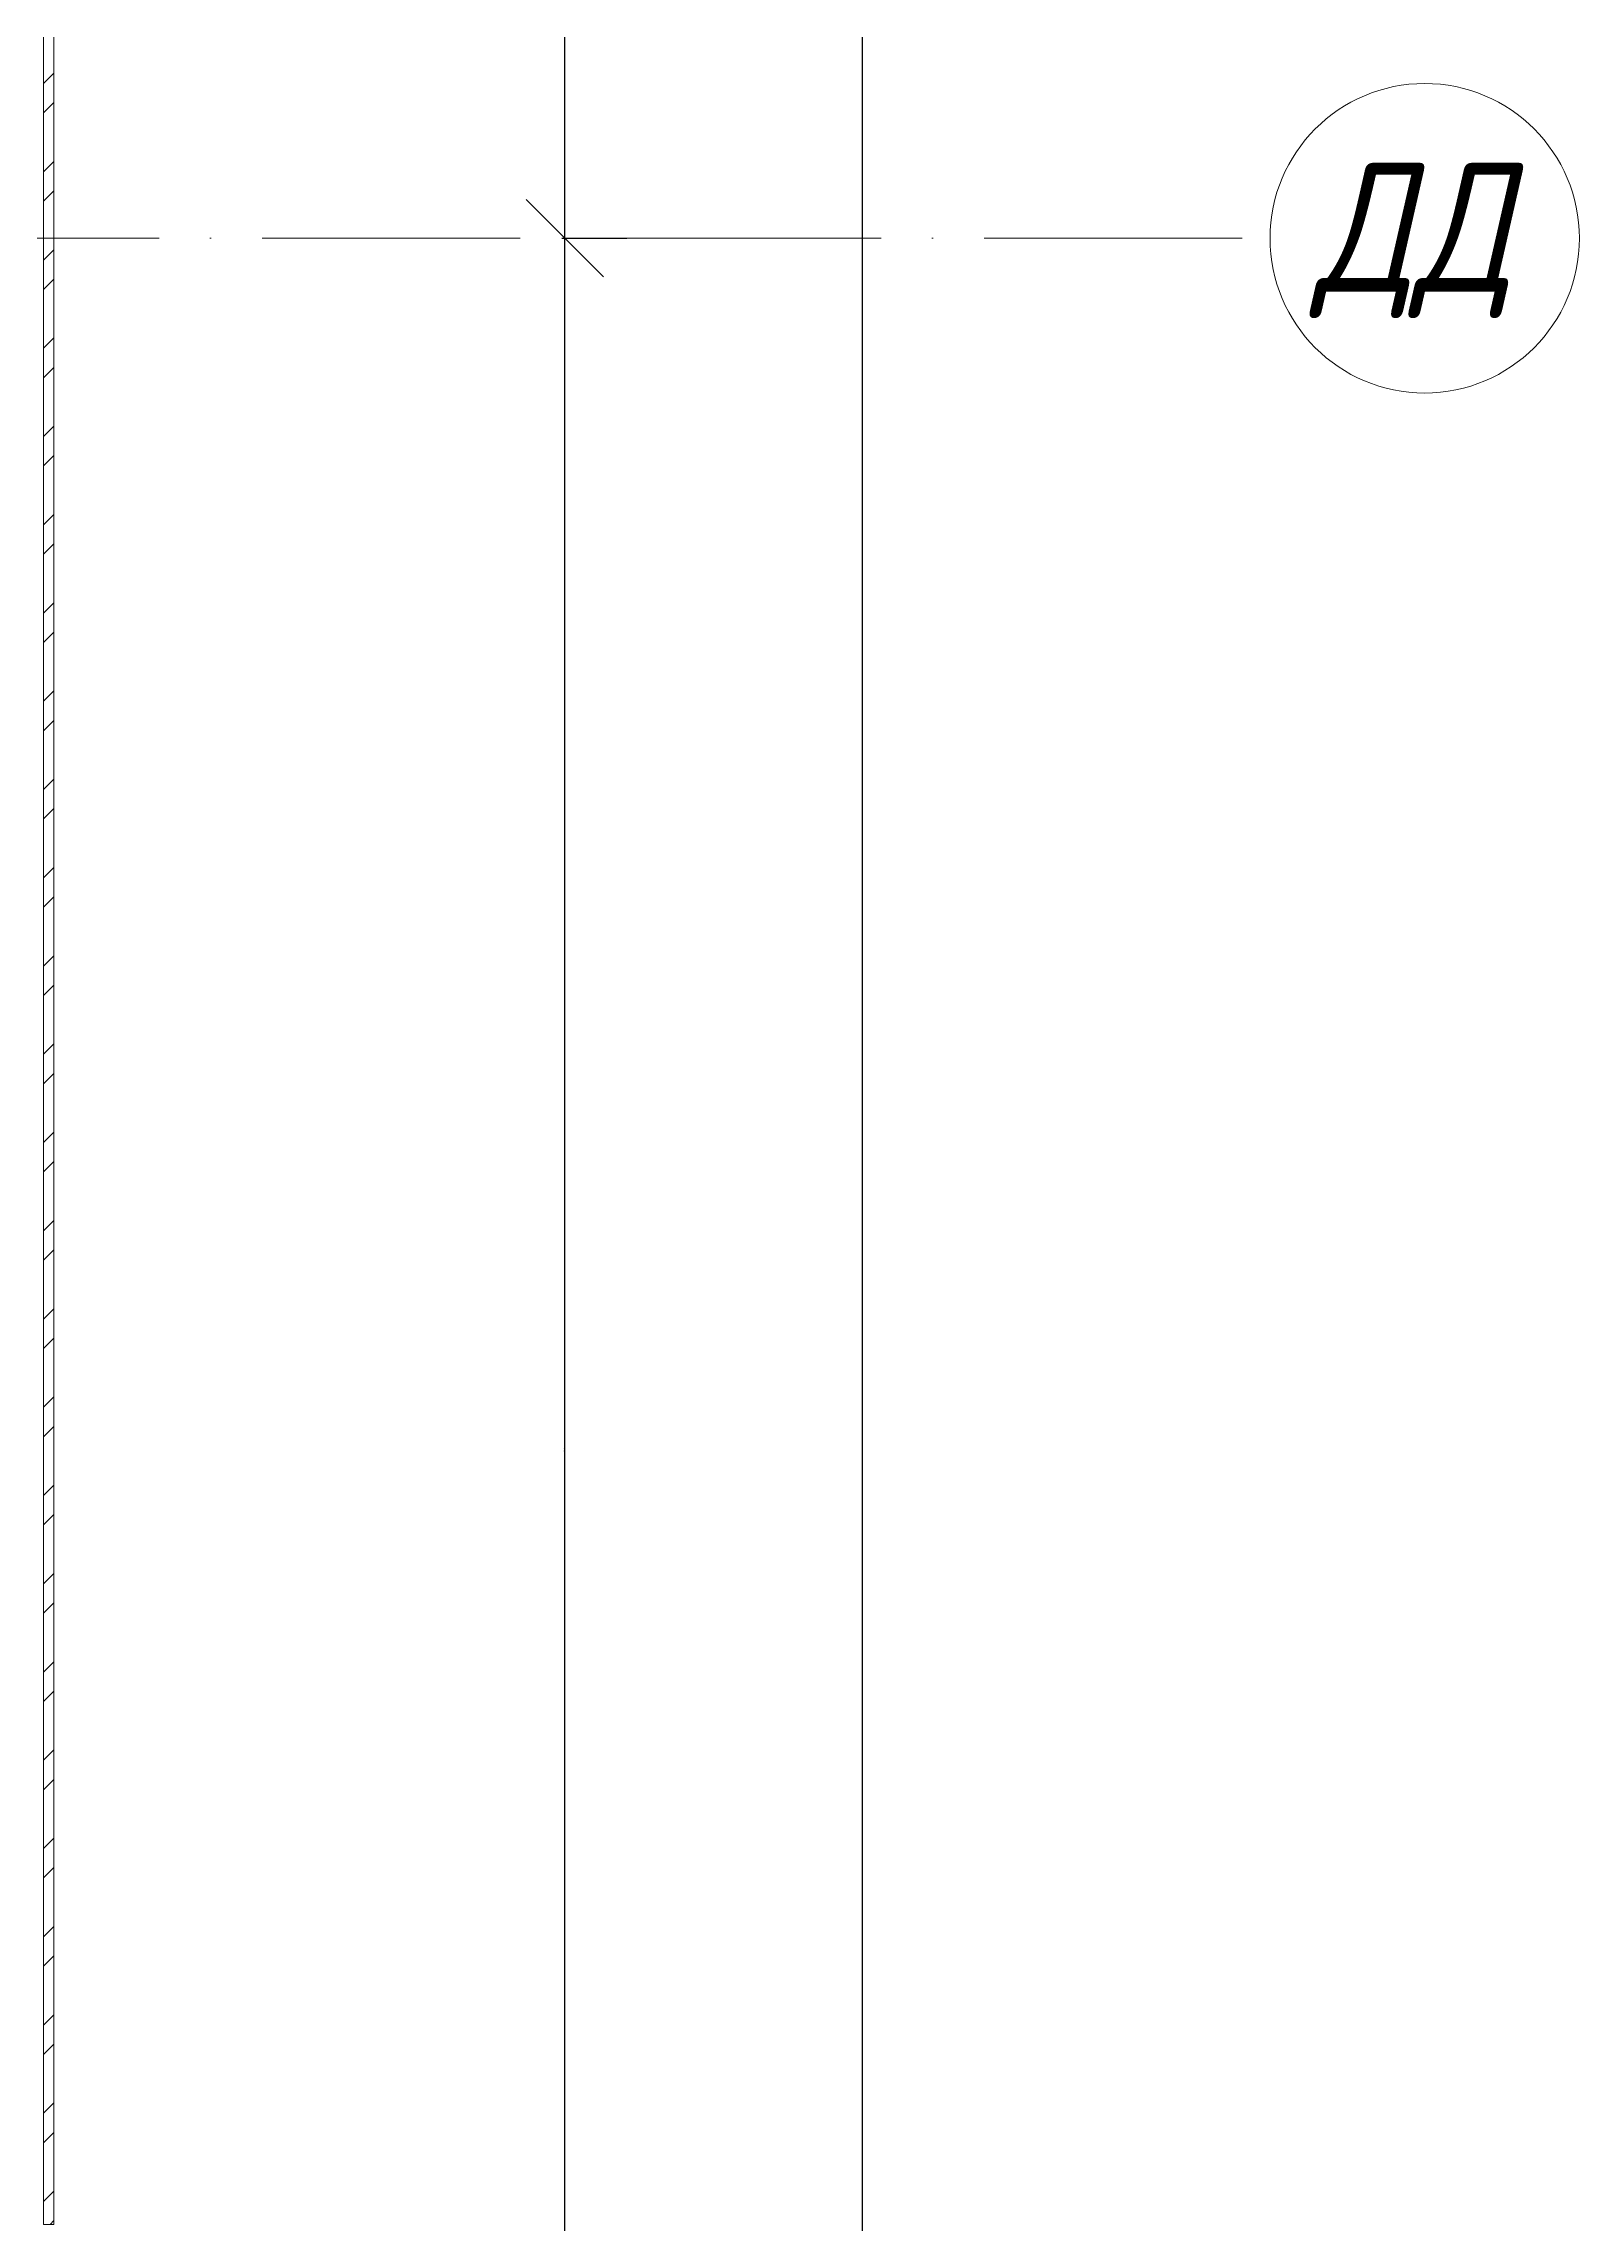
# Model space of a CAD drawing. Header units: millimetres. Extents: x -213536 to 1564669, y -45299 to 942238.
# Drawn here: x 532996 to 535974, y 494802 to 499030 of the extents above; entities that cross this region are included whole.
import ezdxf

# ---------------------------------------------------------------- set-up
doc = ezdxf.new("R2010")
doc.units = ezdxf.units.MM
doc.linetypes.add('50_200_ШТРИХ_1Т_ш5_п1_п1_', pattern=[700, 500, -100, 0, -100])
for name, color, linetype, lineweight in [('0-1', 7, 'Continuous', 5), ('3) ЖБ 4м', 3, 'Continuous', 30), ('Оси', 7, 'Continuous', 9), ('Оси-1', 7, 'Continuous', 20), ('Оси-2', 7, '50_200_ШТРИХ_1Т_ш5_п1_п1_', 9), ('Размеры', 7, 'Continuous', 15), ('Стены-1', 7, 'Continuous', 13), ('Штриховка разреза-1', 7, 'Continuous', 9)]:
    doc.layers.add(name, color=color, linetype=linetype, lineweight=lineweight)
doc.styles.add('ISOCPEUR_I_1', font='isocpeui.ttf', dxfattribs={"width": 0.85, "height": 2.5})
doc.styles.add('ISOCPEUR_I_5', font='isocpeui.ttf', dxfattribs={"width": 0.85, "height": 2.1})
doc.dimstyles.new('ISO-2_5_0_9К', dxfattribs={"dimscale": 304.8, "dimtxt": 248.995294, "dimasz": 0.492126, "dimexe": 0.393701, "dimexo": 0.328084, "dimgap": 0, "dimtad": 1, "dimdec": 0, "dimzin": 0, "dimdsep": 46, "dimtxsty": 'ISOCPEUR_I_1', "dimblk1": 'OBLIQUE', "dimblk2": 'OBLIQUE', "dimsah": 1, "dimcen": 0.09, "dimdle": 0.393701, "dimazin": 0, "dimtfac": 1, "dimtdec": 4, "dimtix": 1, "dimtmove": 0, "dimatfit": 3, "dimfxl": 1, "dimtvp": 1, "dimtolj": 1, "dimtzin": 0, "dimarcsym": 2})

# ---------------------------------------------------------------- blocks, each defined once
blk = doc.blocks.new('Ось сетки - Круг_Ø6_00__ISO-2_5_0_9K_-16731441-АИ2_03_План отделки стен 3-го этажа _Часть 1_')
at = {"layer": 'Оси-1'}
blk.add_circle((0, 0), 3, dxfattribs=at)
blk = doc.blocks.new('_Oblique')
at = {"color": 0, "linetype": 'ByBlock', "lineweight": -2}
blk.add_line((-0.5, -0.5), (0.5, 0.5), dxfattribs=at)
blk = doc.blocks.new('*D3978')
at = {"layer": 'Defpoints', "color": 0, "lineweight": 30, "transparency": 16777216}
for p in [(533901, 498652.4), (534007.1, 498652.4), (533901, 493952.4)]:
    blk.add_point(p, dxfattribs=at)
at = {"layer": 'Размеры', "color": 0, "lineweight": -2, "transparency": 16777216}
for p, q in [((534007.1, 493832.4), (534007.1, 498772.4)), ((534001, 498652.4), (534127.1, 498652.4)), ((534001, 493952.4), (534127.1, 493952.4))]:
    blk.add_line(p, q, dxfattribs=at)
at = {"layer": 'Размеры', "color": 0, "lineweight": -2, "transparency": 16777216, "xscale": 150, "yscale": 150, "zscale": 150}
for p, rotation in [((534007.1, 498652.4), 90), ((534007.1, 493952.4), 270)]:
    blk.add_blockref('_Oblique', p, dxfattribs=dict(at, rotation=rotation))
at = {"layer": 'Размеры', "color": 0, "transparency": 16777216, "insert": (534005.8, 496302.4), "char_height": 2.5, "width": 781.462, "attachment_point": 5, "rotation": 90, "style": 'ISOCPEUR_I_1'}
blk.add_mtext('\\A1;4700', dxfattribs=at)
blk = doc.blocks.new('*D3979')
at = {"layer": 'Defpoints', "color": 0, "lineweight": 30, "transparency": 16777216}
for p in [(533901, 502002.4), (534007.1, 502002.4), (533901, 498652.4)]:
    blk.add_point(p, dxfattribs=at)
at = {"layer": 'Размеры', "color": 0, "lineweight": -2, "transparency": 16777216}
for p, q in [((534007.1, 498532.4), (534007.1, 502122.4)), ((534001, 502002.4), (534127.1, 502002.4)), ((534001, 498652.4), (534127.1, 498652.4))]:
    blk.add_line(p, q, dxfattribs=at)
at = {"layer": 'Размеры', "color": 0, "lineweight": -2, "transparency": 16777216, "xscale": 150, "yscale": 150, "zscale": 150}
for p, rotation in [((534007.1, 502002.4), 90), ((534007.1, 498652.4), 270)]:
    blk.add_blockref('_Oblique', p, dxfattribs=dict(at, rotation=rotation))
at = {"layer": 'Размеры', "color": 0, "transparency": 16777216, "insert": (534005.8, 500327.4), "char_height": 2.5, "width": 758.478, "attachment_point": 5, "rotation": 90, "style": 'ISOCPEUR_I_1'}
blk.add_mtext('\\A1;3350', dxfattribs=at)
blk = doc.blocks.new('*D3991')
at = {"layer": 'Defpoints', "color": 0, "lineweight": 30, "transparency": 16777216}
for p in [(534689.4, 532302.4), (534583.4, 489552.4), (534689.4, 489552.4)]:
    blk.add_point(p, dxfattribs=at)
at = {"layer": 'Размеры', "color": 0, "lineweight": -2, "transparency": 16777216}
for p, q in [((534583.4, 532422.4), (534583.4, 489432.4)), ((534589.4, 532302.4), (534463.4, 532302.4)), ((534589.4, 489552.4), (534463.4, 489552.4))]:
    blk.add_line(p, q, dxfattribs=at)
at = {"layer": 'Размеры', "color": 0, "lineweight": -2, "transparency": 16777216, "xscale": 150, "yscale": 150, "zscale": 150}
for p, rotation in [((534583.4, 532302.4), 90), ((534583.4, 489552.4), 270)]:
    blk.add_blockref('_Oblique', p, dxfattribs=dict(at, rotation=rotation))
at = {"layer": 'Размеры', "color": 0, "transparency": 16777216, "insert": (534582.1, 510927.4), "char_height": 2.5, "width": 971.082, "attachment_point": 5, "rotation": 90, "style": 'ISOCPEUR_I_1'}
blk.add_mtext('\\A1;42750', dxfattribs=at)
blk = doc.blocks.new('0125-Р-ОО-Ш2-АР-о_23_10_2024_rvt-1-АИ2_03_План отделки стен 3-го этажа _Часть 1_')
at = {"layer": 'Штриховка разреза-1'}
h = blk.add_hatch(dxfattribs=at)
h.set_pattern_fill('FP_49', color=256, style=0, pattern_type=2)
h.set_pattern_definition([(45, (0, 0), (-85.53659, 85.53659), []), (45, (57.02, 0), (-85.53659, 85.53659), [])])
h.paths.add_polyline_path([(103850, 48635), (103850, 48900), (103830, 48900), (103830, 48635)], flags=0)
h.paths.add_polyline_path([(103850, 49900), (103850, 57600), (103830, 57600), (103830, 49900)], flags=0)
at = {"layer": 'Стены-1'}
for p, q in [((103830, 57600), (103830, 49900)), ((103850, 49900), (103850, 57600)), ((103830, 49900), (103850, 49900))]:
    blk.add_line(p, q, dxfattribs=at)
blk = doc.blocks.new('3этВверх')
at = {"layer": '0-1'}
blk.add_blockref('0125-Р-ОО-Ш2-АР-о_23_10_2024_rvt-1-АИ2_03_План отделки стен 3-го этажа _Часть 1_', (429166, 444902.4), dxfattribs=at)
blk = doc.blocks.new('Ос 3 эт верх часть')
at = {"layer": 'Оси-2'}
blk.add_line((506116, 498652.4), (535374.3, 498652.4), dxfattribs=at)
at = {"layer": 'Оси-1', "xscale": 99.99999999999993, "yscale": 99.99999999999993, "zscale": 99.99999999999993, "rotation": 269.9999999999995}
blk.add_blockref('Ось сетки - Круг_Ø6_00__ISO-2_5_0_9K_-16731441-АИ2_03_План отделки стен 3-го этажа _Часть 1_', (535674.3, 498652.4), dxfattribs=at)
at = {"layer": 'Оси', "insert": (535460.2, 498799.1), "char_height": 250, "width": 505.063, "attachment_point": 1, "style": 'ISOCPEUR_I_5'}
blk.add_mtext('ДД', dxfattribs=at)
at = {"layer": 'Размеры'}
for base, p1, p2, override, picture, middle in [((534583.4, 489552.4), (534689.4, 532302.4), (534689.4, 489552.4), {"dimpost": '<>', "dimfxl": 42750}, '*D3991', (534582.1, 510927.4)), ((534007.1, 502002.4), (533901, 498652.4), (533901, 502002.4), {"dimpost": '<>', "dimfxl": 3350}, '*D3979', (534005.8, 500327.4)), ((534007.1, 498652.4), (533901, 493952.4), (533901, 498652.4), {"dimpost": '<>', "dimfxl": 4700}, '*D3978', (534005.8, 496302.4))]:
    dim = blk.add_linear_dim(base=base, p1=p1, p2=p2, angle=90, dimstyle='ISO-2_5_0_9К', override=override, dxfattribs=at)
    dim.commit()
    dim.dimension.update_dxf_attribs({"geometry": picture, "text_midpoint": middle})

msp = doc.modelspace()

# ---------------------------------------------------------------- block references
at = {"color": 5, "lineweight": 30}
msp.add_blockref('Ос 3 эт верх часть', (0, 0), dxfattribs=at)
at = {"layer": '3) ЖБ 4м'}
msp.add_blockref('3этВверх', (0, 0), dxfattribs=at)

doc.saveas('drawing.dxf')
